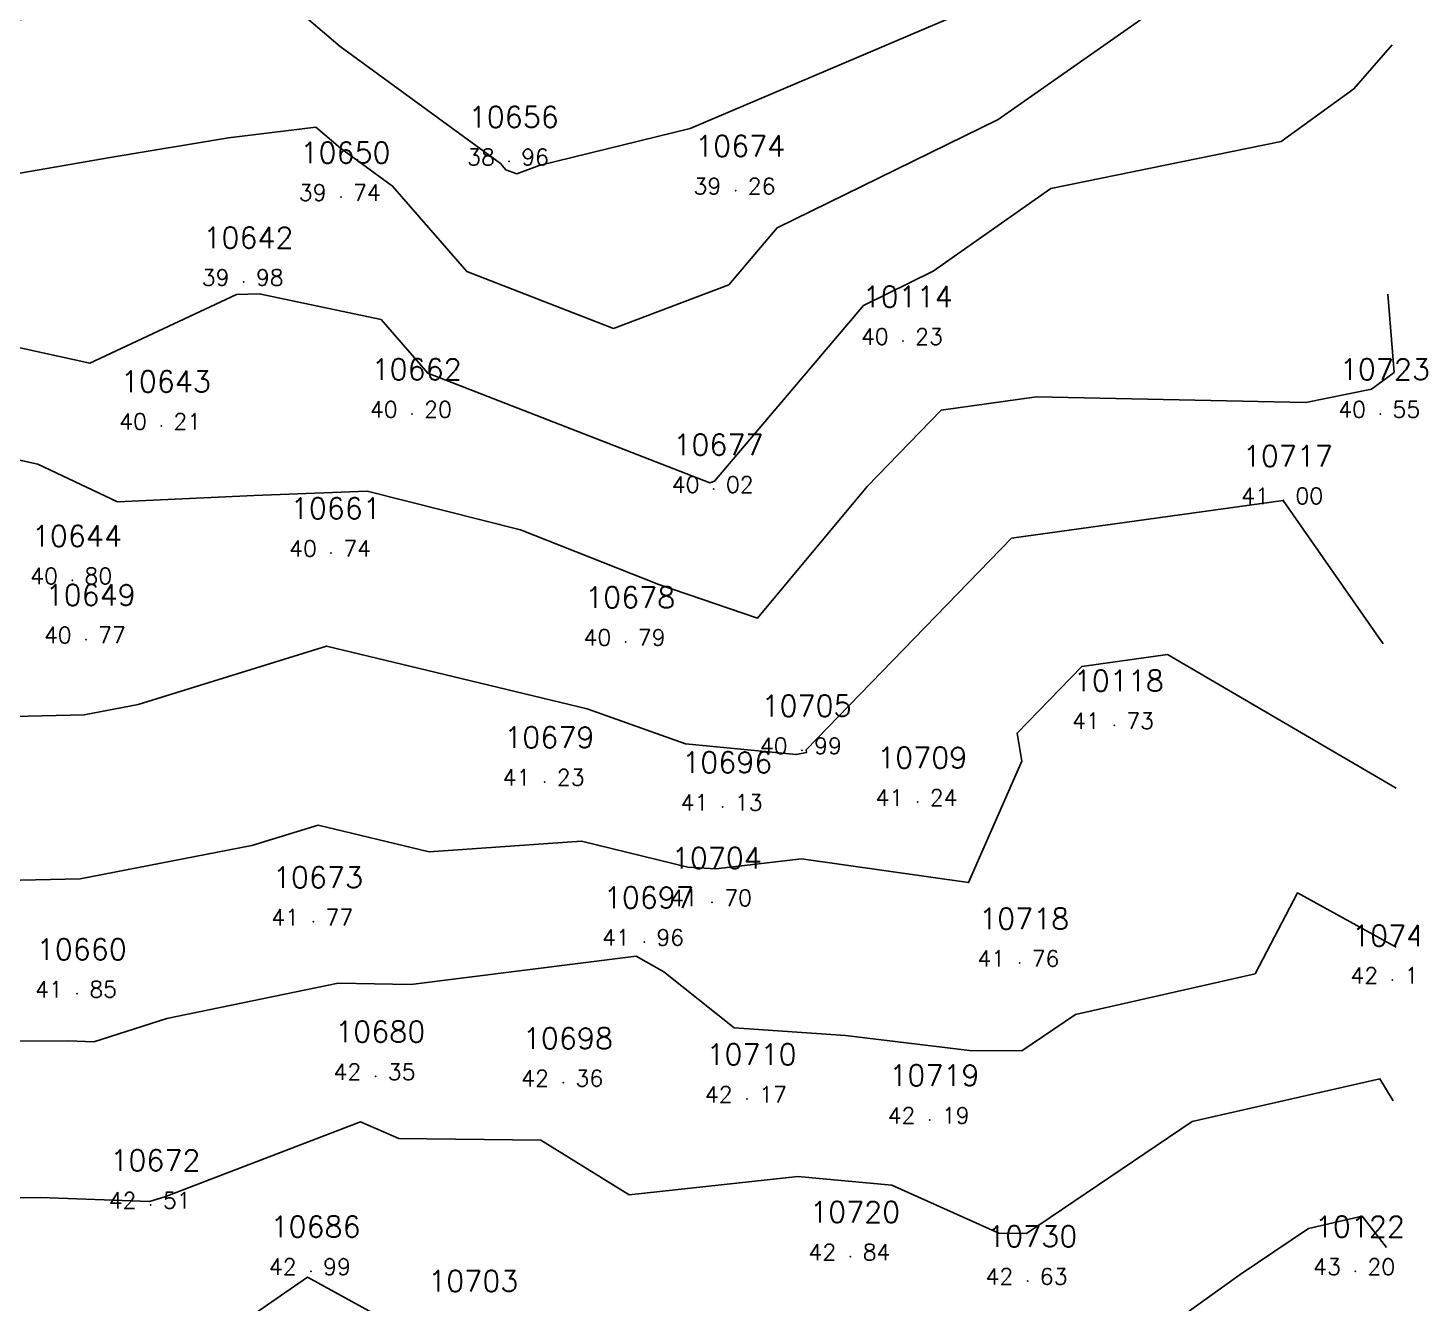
# Model space of a CAD drawing. Header units: millimetres. Extents: x 1412565 to 1412813, y 4931476 to 4931699.
# Drawn here: x 1412650.24 to 1412667.34, y 4931665.79 to 4931681.56 of the extents above; entities that cross this region are included whole.
import ezdxf
from ezdxf.enums import TextEntityAlignment as Align

# ---------------------------------------------------------------- set-up
doc = ezdxf.new("R2010")
doc.units = ezdxf.units.MM
for name, color, linetype in [('CIVIL', 50, 'Continuous'), ('CIVIL-DRAW', 80, 'Continuous'), ('CIVIL-NONAME', 130, 'Continuous'), ('CIVIL-TEXT', 240, 'Continuous'), ('CIVIL-Z', 50, 'Continuous'), ('Tcontours0', 7, 'Continuous'), ('Tcontours1', 7, 'Continuous'), ('Tcontours2', 7, 'Continuous')]:
    doc.layers.add(name, color=color, linetype=linetype)
doc.styles.add('CIVILCADMAIN', font='TXT.SHX')
doc.styles.get("Standard").update_dxf_attribs({"font": 'arial.ttf'})

# ---------------------------------------------------------------- blocks, each defined once
blk = doc.blocks.new('CIVIL-ZZ')
at = {"layer": 'CIVIL-DRAW'}
blk.add_point((0, 0), dxfattribs=at)
at = {"layer": 'CIVIL-NONAME'}
blk.add_attdef('NAME', text='', height=1.8, dxfattribs=at).set_placement((0, 2.1), align=Align.CENTER)
at = {"layer": 'CIVIL-TEXT', "flags": 8}
blk.add_attdef('TEXT', text='', height=2, dxfattribs=at).set_placement((0.2, -3.3), align=Align.CENTER)
at = {"layer": 'CIVIL-Z'}
blk.add_attdef('Z1', text='', height=1.6, dxfattribs=at).set_placement((-0.75, -0.225), align=Align.RIGHT)
blk.add_attdef('Z2', (0.75, -0.225), '', height=1.6, dxfattribs=at)

msp = doc.modelspace()

# ---------------------------------------------------------------- linework, layer by layer
at = {"layer": 'Tcontours0', "elevation": 40}
msp.add_lwpolyline([(1412647.892, 4931678.101), (1412651.007, 4931677.417), (1412652.821, 4931678.265), (1412653.099, 4931678.272), (1412654.607, 4931677.955), (1412655.184, 4931677.293), (1412658.672, 4931675.936), (1412658.727, 4931675.957), (1412660.569, 4931678.131), (1412661.431, 4931678.553), (1412662.886, 4931679.575), (1412665.734, 4931680.156), (1412666.632, 4931680.808), (1412667.107, 4931681.351)], dxfattribs=at)
at = {"layer": 'Tcontours1'}
for points, elevation in [([(1412649.536, 4931681.563), (1412652.527, 4931682.056), (1412653.161, 4931682.134), (1412654.101, 4931681.331), (1412656.083, 4931679.887), (1412656.151, 4931679.809), (1412656.285, 4931679.757), (1412656.563, 4931679.862), (1412658.427, 4931680.32), (1412662.666, 4931682.123), (1412663.042, 4931682.307), (1412663.171, 4931682.398), (1412664.14, 4931684.45), (1412666.973, 4931684.212)], 39), ([(1412649.37, 4931673.033), (1412650.937, 4931673.067), (1412651.606, 4931673.197), (1412653.934, 4931673.919), (1412655.391, 4931673.568), (1412657.153, 4931673.144), (1412658.371, 4931672.71), (1412659.74, 4931672.58), (1412659.867, 4931672.604), (1412659.862, 4931672.634), (1412662.4, 4931675.252), (1412665.76, 4931675.72), (1412666.996, 4931673.945)], 41), ([(1412647.561, 4931669.02), (1412650.745, 4931669.039), (1412651.057, 4931669.027), (1412651.957, 4931669.314), (1412654.075, 4931669.753), (1412654.975, 4931669.734), (1412657.76, 4931670.086), (1412658.102, 4931669.89), (1412658.974, 4931669.199), (1412660.347, 4931669.103), (1412661.88, 4931668.917), (1412662.528, 4931668.916), (1412663.192, 4931669.365), (1412665.412, 4931669.867), (1412665.935, 4931670.866), (1412667.155, 4931670.196)], 42), ([(1412663.786, 4931665.113), (1412665.229, 4931666.148), (1412666.074, 4931666.719), (1412666.737, 4931666.869), (1412667.037, 4931666.484)], 43), ([(1412652.323, 4931665.163), (1412653.697, 4931666.114), (1412655.177, 4931665.303)], 43)]:
    msp.add_lwpolyline(points, dxfattribs=dict(at, elevation=elevation))
at = {"layer": 'Tcontours2'}
for points, elevation in [([(1412649.877, 4931679.722), (1412651.257, 4931679.959), (1412652.723, 4931680.201), (1412653.802, 4931680.334), (1412654.107, 4931680.074), (1412654.75, 4931679.605), (1412655.667, 4931678.551), (1412657.479, 4931677.847), (1412658.905, 4931678.385), (1412659.502, 4931679.09), (1412662.236, 4931680.43), (1412664.517, 4931682.031), (1412664.814, 4931682.658), (1412666.202, 4931683.025), (1412667.083, 4931683.514)], 39.5), ([(1412648.373, 4931676.606), (1412650.364, 4931676.169), (1412651.349, 4931675.701), (1412653.039, 4931675.781), (1412654.434, 4931675.834), (1412656.332, 4931675.356), (1412658.041, 4931674.682), (1412659.259, 4931674.262), (1412660.616, 4931675.892), (1412661.53, 4931676.835), (1412662.708, 4931676.999), (1412666.038, 4931676.931), (1412666.849, 4931677.096), (1412667.132, 4931677.302), (1412667.053, 4931678.269)], 40.5), ([(1412646.834, 4931670.95), (1412650.886, 4931671.039), (1412653.011, 4931671.452), (1412653.828, 4931671.705), (1412655.2, 4931671.375), (1412657.085, 4931671.508), (1412658.398, 4931671.186), (1412658.746, 4931671.164), (1412659.804, 4931671.289), (1412661.87, 4931670.995), (1412662.529, 4931672.494), (1412662.47, 4931672.844), (1412663.27, 4931673.668), (1412664.328, 4931673.816), (1412667.157, 4931672.163)], 41.5), ([(1412648.743, 4931667.092), (1412650.397, 4931667.102), (1412651.746, 4931667.05), (1412651.934, 4931667.109), (1412654.352, 4931668.035), (1412654.828, 4931667.83), (1412656.582, 4931667.808), (1412657.675, 4931667.135), (1412659.76, 4931667.36), (1412660.923, 4931667.254), (1412662.242, 4931666.658), (1412662.585, 4931666.657), (1412664.633, 4931668.042), (1412666.954, 4931668.567), (1412667.117, 4931668.295)], 42.5)]:
    msp.add_lwpolyline(points, dxfattribs=dict(at, elevation=elevation))

# ---------------------------------------------------------------- block references
at = {"layer": 'CIVIL'}
ref = msp.add_blockref('CIVIL-ZZ', (1412656.19, 4931679.91, 38.96), dxfattribs=dict(at, xscale=0.2, yscale=0.2))
ref.add_attrib('Z2', '96', (1412656.34, 4931679.865), dxfattribs={"layer": 'CIVIL-Z', "height": 0.2, "style": 'CIVILCADMAIN'})
ref.add_attrib('Z1', '38', (1412655.67, 4931679.865), dxfattribs={"layer": 'CIVIL-Z', "height": 0.2, "style": 'CIVILCADMAIN'})
ref.add_attrib('NAME', '10656', (1412655.69, 4931680.33), dxfattribs={"layer": 'CIVIL-NONAME', "height": 0.26, "style": 'CIVILCADMAIN'})
ref = msp.add_blockref('CIVIL-ZZ', (1412654.11, 4931679.47, 39.74), dxfattribs=dict(at, xscale=0.2, yscale=0.2))
ref.add_attrib('Z2', '74', (1412654.26, 4931679.425), dxfattribs={"layer": 'CIVIL-Z', "height": 0.2, "style": 'CIVILCADMAIN'})
ref.add_attrib('Z1', '39', (1412653.59, 4931679.425), dxfattribs={"layer": 'CIVIL-Z', "height": 0.2, "style": 'CIVILCADMAIN'})
ref.add_attrib('NAME', '10650', (1412653.61, 4931679.89), dxfattribs={"layer": 'CIVIL-NONAME', "height": 0.26, "style": 'CIVILCADMAIN'})
ref = msp.add_blockref('CIVIL-ZZ', (1412658.99, 4931679.55, 39.26), dxfattribs=dict(at, xscale=0.2, yscale=0.2))
ref.add_attrib('Z2', '26', (1412659.14, 4931679.505), dxfattribs={"layer": 'CIVIL-Z', "height": 0.2, "style": 'CIVILCADMAIN'})
ref.add_attrib('Z1', '39', (1412658.47, 4931679.505), dxfattribs={"layer": 'CIVIL-Z', "height": 0.2, "style": 'CIVILCADMAIN'})
ref.add_attrib('NAME', '10674', (1412658.49, 4931679.97), dxfattribs={"layer": 'CIVIL-NONAME', "height": 0.26, "style": 'CIVILCADMAIN'})
ref = msp.add_blockref('CIVIL-ZZ', (1412652.91, 4931678.42, 39.98), dxfattribs=dict(at, xscale=0.2, yscale=0.2))
ref.add_attrib('Z2', '98', (1412653.06, 4931678.375), dxfattribs={"layer": 'CIVIL-Z', "height": 0.2, "style": 'CIVILCADMAIN'})
ref.add_attrib('Z1', '39', (1412652.39, 4931678.375), dxfattribs={"layer": 'CIVIL-Z', "height": 0.2, "style": 'CIVILCADMAIN'})
ref.add_attrib('NAME', '10642', (1412652.41, 4931678.84), dxfattribs={"layer": 'CIVIL-NONAME', "height": 0.26, "style": 'CIVILCADMAIN'})
ref = msp.add_blockref('CIVIL-ZZ', (1412661.06, 4931677.69, 40.23), dxfattribs=dict(at, xscale=0.2, yscale=0.2))
ref.add_attrib('Z2', '23', (1412661.21, 4931677.645), dxfattribs={"layer": 'CIVIL-Z', "height": 0.2, "style": 'CIVILCADMAIN'})
ref.add_attrib('Z1', '40', (1412660.54, 4931677.645), dxfattribs={"layer": 'CIVIL-Z', "height": 0.2, "style": 'CIVILCADMAIN'})
ref.add_attrib('NAME', '10114', (1412660.56, 4931678.11), dxfattribs={"layer": 'CIVIL-NONAME', "height": 0.26, "style": 'CIVILCADMAIN'})
ref = msp.add_blockref('CIVIL-ZZ', (1412654.99, 4931676.79, 40.2), dxfattribs=dict(at, xscale=0.2, yscale=0.2))
ref.add_attrib('Z2', '20', (1412655.14, 4931676.745), dxfattribs={"layer": 'CIVIL-Z', "height": 0.2, "style": 'CIVILCADMAIN'})
ref.add_attrib('Z1', '40', (1412654.47, 4931676.745), dxfattribs={"layer": 'CIVIL-Z', "height": 0.2, "style": 'CIVILCADMAIN'})
ref.add_attrib('NAME', '10662', (1412654.49, 4931677.21), dxfattribs={"layer": 'CIVIL-NONAME', "height": 0.26, "style": 'CIVILCADMAIN'})
ref = msp.add_blockref('CIVIL-ZZ', (1412666.96, 4931676.79, 40.55), dxfattribs=dict(at, xscale=0.2, yscale=0.2))
ref.add_attrib('Z2', '55', (1412667.11, 4931676.745), dxfattribs={"layer": 'CIVIL-Z', "height": 0.2, "style": 'CIVILCADMAIN'})
ref.add_attrib('Z1', '40', (1412666.44, 4931676.745), dxfattribs={"layer": 'CIVIL-Z', "height": 0.2, "style": 'CIVILCADMAIN'})
ref.add_attrib('NAME', '10723', (1412666.46, 4931677.21), dxfattribs={"layer": 'CIVIL-NONAME', "height": 0.26, "style": 'CIVILCADMAIN'})
ref = msp.add_blockref('CIVIL-ZZ', (1412651.89, 4931676.64, 40.21), dxfattribs=dict(at, xscale=0.2, yscale=0.2))
ref.add_attrib('Z2', '21', (1412652.04, 4931676.595), dxfattribs={"layer": 'CIVIL-Z', "height": 0.2, "style": 'CIVILCADMAIN'})
ref.add_attrib('Z1', '40', (1412651.37, 4931676.595), dxfattribs={"layer": 'CIVIL-Z', "height": 0.2, "style": 'CIVILCADMAIN'})
ref.add_attrib('NAME', '10643', (1412651.39, 4931677.06), dxfattribs={"layer": 'CIVIL-NONAME', "height": 0.26, "style": 'CIVILCADMAIN'})
ref = msp.add_blockref('CIVIL-ZZ', (1412658.72, 4931675.86, 40.02), dxfattribs=dict(at, xscale=0.2, yscale=0.2))
ref.add_attrib('Z2', '02', (1412658.87, 4931675.815), dxfattribs={"layer": 'CIVIL-Z', "height": 0.2, "style": 'CIVILCADMAIN'})
ref.add_attrib('Z1', '40', (1412658.2, 4931675.815), dxfattribs={"layer": 'CIVIL-Z', "height": 0.2, "style": 'CIVILCADMAIN'})
ref.add_attrib('NAME', '10677', (1412658.22, 4931676.28), dxfattribs={"layer": 'CIVIL-NONAME', "height": 0.26, "style": 'CIVILCADMAIN'})
ref = msp.add_blockref('CIVIL-ZZ', (1412665.76, 4931675.72, 41), dxfattribs=dict(at, xscale=0.2, yscale=0.2))
ref.add_attrib('Z2', '00', (1412665.91, 4931675.675), dxfattribs={"layer": 'CIVIL-Z', "height": 0.2, "style": 'CIVILCADMAIN'})
ref.add_attrib('Z1', '41', (1412665.24, 4931675.675), dxfattribs={"layer": 'CIVIL-Z', "height": 0.2, "style": 'CIVILCADMAIN'})
ref.add_attrib('NAME', '10717', (1412665.26, 4931676.14), dxfattribs={"layer": 'CIVIL-NONAME', "height": 0.26, "style": 'CIVILCADMAIN'})
ref = msp.add_blockref('CIVIL-ZZ', (1412653.99, 4931675.07, 40.74), dxfattribs=dict(at, xscale=0.2, yscale=0.2))
ref.add_attrib('Z2', '74', (1412654.14, 4931675.025), dxfattribs={"layer": 'CIVIL-Z', "height": 0.2, "style": 'CIVILCADMAIN'})
ref.add_attrib('Z1', '40', (1412653.47, 4931675.025), dxfattribs={"layer": 'CIVIL-Z', "height": 0.2, "style": 'CIVILCADMAIN'})
ref.add_attrib('NAME', '10661', (1412653.49, 4931675.49), dxfattribs={"layer": 'CIVIL-NONAME', "height": 0.26, "style": 'CIVILCADMAIN'})
ref = msp.add_blockref('CIVIL-ZZ', (1412650.79, 4931674.73, 40.8), dxfattribs=dict(at, xscale=0.2, yscale=0.2))
ref.add_attrib('Z2', '80', (1412650.94, 4931674.685), dxfattribs={"layer": 'CIVIL-Z', "height": 0.2, "style": 'CIVILCADMAIN'})
ref.add_attrib('Z1', '40', (1412650.27, 4931674.685), dxfattribs={"layer": 'CIVIL-Z', "height": 0.2, "style": 'CIVILCADMAIN'})
ref.add_attrib('NAME', '10644', (1412650.29, 4931675.15), dxfattribs={"layer": 'CIVIL-NONAME', "height": 0.26, "style": 'CIVILCADMAIN'})
ref = msp.add_blockref('CIVIL-ZZ', (1412650.96, 4931674, 40.77), dxfattribs=dict(at, xscale=0.2, yscale=0.2))
ref.add_attrib('Z2', '77', (1412651.11, 4931673.955), dxfattribs={"layer": 'CIVIL-Z', "height": 0.2, "style": 'CIVILCADMAIN'})
ref.add_attrib('Z1', '40', (1412650.44, 4931673.955), dxfattribs={"layer": 'CIVIL-Z', "height": 0.2, "style": 'CIVILCADMAIN'})
ref.add_attrib('NAME', '10649', (1412650.46, 4931674.42), dxfattribs={"layer": 'CIVIL-NONAME', "height": 0.26, "style": 'CIVILCADMAIN'})
ref = msp.add_blockref('CIVIL-ZZ', (1412657.63, 4931673.97, 40.79), dxfattribs=dict(at, xscale=0.2, yscale=0.2))
ref.add_attrib('Z2', '79', (1412657.78, 4931673.925), dxfattribs={"layer": 'CIVIL-Z', "height": 0.2, "style": 'CIVILCADMAIN'})
ref.add_attrib('Z1', '40', (1412657.11, 4931673.925), dxfattribs={"layer": 'CIVIL-Z', "height": 0.2, "style": 'CIVILCADMAIN'})
ref.add_attrib('NAME', '10678', (1412657.13, 4931674.39), dxfattribs={"layer": 'CIVIL-NONAME', "height": 0.26, "style": 'CIVILCADMAIN'})
ref = msp.add_blockref('CIVIL-ZZ', (1412663.67, 4931672.94, 41.73), dxfattribs=dict(at, xscale=0.2, yscale=0.2))
ref.add_attrib('Z2', '73', (1412663.82, 4931672.895), dxfattribs={"layer": 'CIVIL-Z', "height": 0.2, "style": 'CIVILCADMAIN'})
ref.add_attrib('Z1', '41', (1412663.15, 4931672.895), dxfattribs={"layer": 'CIVIL-Z', "height": 0.2, "style": 'CIVILCADMAIN'})
ref.add_attrib('NAME', '10118', (1412663.17, 4931673.36), dxfattribs={"layer": 'CIVIL-NONAME', "height": 0.26, "style": 'CIVILCADMAIN'})
ref = msp.add_blockref('CIVIL-ZZ', (1412659.81, 4931672.63, 40.99), dxfattribs=dict(at, xscale=0.2, yscale=0.2))
ref.add_attrib('Z2', '99', (1412659.96, 4931672.585), dxfattribs={"layer": 'CIVIL-Z', "height": 0.2, "style": 'CIVILCADMAIN'})
ref.add_attrib('Z1', '40', (1412659.29, 4931672.585), dxfattribs={"layer": 'CIVIL-Z', "height": 0.2, "style": 'CIVILCADMAIN'})
ref.add_attrib('NAME', '10705', (1412659.31, 4931673.05), dxfattribs={"layer": 'CIVIL-NONAME', "height": 0.26, "style": 'CIVILCADMAIN'})
ref = msp.add_blockref('CIVIL-ZZ', (1412656.63, 4931672.24, 41.23), dxfattribs=dict(at, xscale=0.2, yscale=0.2))
ref.add_attrib('Z2', '23', (1412656.78, 4931672.195), dxfattribs={"layer": 'CIVIL-Z', "height": 0.2, "style": 'CIVILCADMAIN'})
ref.add_attrib('Z1', '41', (1412656.11, 4931672.195), dxfattribs={"layer": 'CIVIL-Z', "height": 0.2, "style": 'CIVILCADMAIN'})
ref.add_attrib('NAME', '10679', (1412656.13, 4931672.66), dxfattribs={"layer": 'CIVIL-NONAME', "height": 0.26, "style": 'CIVILCADMAIN'})
ref = msp.add_blockref('CIVIL-ZZ', (1412658.83, 4931671.93, 41.13), dxfattribs=dict(at, xscale=0.2, yscale=0.2))
ref.add_attrib('Z2', '13', (1412658.98, 4931671.885), dxfattribs={"layer": 'CIVIL-Z', "height": 0.2, "style": 'CIVILCADMAIN'})
ref.add_attrib('Z1', '41', (1412658.31, 4931671.885), dxfattribs={"layer": 'CIVIL-Z', "height": 0.2, "style": 'CIVILCADMAIN'})
ref.add_attrib('NAME', '10696', (1412658.33, 4931672.35), dxfattribs={"layer": 'CIVIL-NONAME', "height": 0.26, "style": 'CIVILCADMAIN'})
ref = msp.add_blockref('CIVIL-ZZ', (1412661.24, 4931671.99, 41.24), dxfattribs=dict(at, xscale=0.2, yscale=0.2))
ref.add_attrib('Z2', '24', (1412661.39, 4931671.945), dxfattribs={"layer": 'CIVIL-Z', "height": 0.2, "style": 'CIVILCADMAIN'})
ref.add_attrib('Z1', '41', (1412660.72, 4931671.945), dxfattribs={"layer": 'CIVIL-Z', "height": 0.2, "style": 'CIVILCADMAIN'})
ref.add_attrib('NAME', '10709', (1412660.74, 4931672.41), dxfattribs={"layer": 'CIVIL-NONAME', "height": 0.26, "style": 'CIVILCADMAIN'})
ref = msp.add_blockref('CIVIL-ZZ', (1412658.7, 4931670.75, 41.7), dxfattribs=dict(at, xscale=0.2, yscale=0.2))
ref.add_attrib('Z2', '70', (1412658.85, 4931670.705), dxfattribs={"layer": 'CIVIL-Z', "height": 0.2, "style": 'CIVILCADMAIN'})
ref.add_attrib('Z1', '41', (1412658.18, 4931670.705), dxfattribs={"layer": 'CIVIL-Z', "height": 0.2, "style": 'CIVILCADMAIN'})
ref.add_attrib('NAME', '10704', (1412658.2, 4931671.17), dxfattribs={"layer": 'CIVIL-NONAME', "height": 0.26, "style": 'CIVILCADMAIN'})
ref = msp.add_blockref('CIVIL-ZZ', (1412653.77, 4931670.51, 41.77), dxfattribs=dict(at, xscale=0.2, yscale=0.2))
ref.add_attrib('Z2', '77', (1412653.92, 4931670.465), dxfattribs={"layer": 'CIVIL-Z', "height": 0.2, "style": 'CIVILCADMAIN'})
ref.add_attrib('Z1', '41', (1412653.25, 4931670.465), dxfattribs={"layer": 'CIVIL-Z', "height": 0.2, "style": 'CIVILCADMAIN'})
ref.add_attrib('NAME', '10673', (1412653.27, 4931670.93), dxfattribs={"layer": 'CIVIL-NONAME', "height": 0.26, "style": 'CIVILCADMAIN'})
ref = msp.add_blockref('CIVIL-ZZ', (1412657.86, 4931670.26, 41.96), dxfattribs=dict(at, xscale=0.2, yscale=0.2))
ref.add_attrib('Z2', '96', (1412658.01, 4931670.215), dxfattribs={"layer": 'CIVIL-Z', "height": 0.2, "style": 'CIVILCADMAIN'})
ref.add_attrib('Z1', '41', (1412657.34, 4931670.215), dxfattribs={"layer": 'CIVIL-Z', "height": 0.2, "style": 'CIVILCADMAIN'})
ref.add_attrib('NAME', '10697', (1412657.36, 4931670.68), dxfattribs={"layer": 'CIVIL-NONAME', "height": 0.26, "style": 'CIVILCADMAIN'})
ref = msp.add_blockref('CIVIL-ZZ', (1412662.5, 4931670, 41.76), dxfattribs=dict(at, xscale=0.2, yscale=0.2))
ref.add_attrib('Z2', '76', (1412662.65, 4931669.955), dxfattribs={"layer": 'CIVIL-Z', "height": 0.2, "style": 'CIVILCADMAIN'})
ref.add_attrib('Z1', '41', (1412661.98, 4931669.955), dxfattribs={"layer": 'CIVIL-Z', "height": 0.2, "style": 'CIVILCADMAIN'})
ref.add_attrib('NAME', '10718', (1412662, 4931670.42), dxfattribs={"layer": 'CIVIL-NONAME', "height": 0.26, "style": 'CIVILCADMAIN'})
ref = msp.add_blockref('CIVIL-ZZ', (1412667.11, 4931669.79, 42.14), dxfattribs=dict(at, xscale=0.2, yscale=0.2))
ref.add_attrib('Z2', '14', (1412667.26, 4931669.745), dxfattribs={"layer": 'CIVIL-Z', "height": 0.2, "style": 'CIVILCADMAIN'})
ref.add_attrib('Z1', '42', (1412666.59, 4931669.745), dxfattribs={"layer": 'CIVIL-Z', "height": 0.2, "style": 'CIVILCADMAIN'})
ref.add_attrib('NAME', '10740', (1412666.61, 4931670.21), dxfattribs={"layer": 'CIVIL-NONAME', "height": 0.26, "style": 'CIVILCADMAIN'})
ref = msp.add_blockref('CIVIL-ZZ', (1412650.85, 4931669.62, 41.85), dxfattribs=dict(at, xscale=0.2, yscale=0.2))
ref.add_attrib('Z2', '85', (1412651, 4931669.575), dxfattribs={"layer": 'CIVIL-Z', "height": 0.2, "style": 'CIVILCADMAIN'})
ref.add_attrib('Z1', '41', (1412650.33, 4931669.575), dxfattribs={"layer": 'CIVIL-Z', "height": 0.2, "style": 'CIVILCADMAIN'})
ref.add_attrib('NAME', '10660', (1412650.35, 4931670.04), dxfattribs={"layer": 'CIVIL-NONAME', "height": 0.26, "style": 'CIVILCADMAIN'})
ref = msp.add_blockref('CIVIL-ZZ', (1412654.54, 4931668.6, 42.35), dxfattribs=dict(at, xscale=0.2, yscale=0.2))
ref.add_attrib('Z2', '35', (1412654.69, 4931668.555), dxfattribs={"layer": 'CIVIL-Z', "height": 0.2, "style": 'CIVILCADMAIN'})
ref.add_attrib('Z1', '42', (1412654.02, 4931668.555), dxfattribs={"layer": 'CIVIL-Z', "height": 0.2, "style": 'CIVILCADMAIN'})
ref.add_attrib('NAME', '10680', (1412654.04, 4931669.02), dxfattribs={"layer": 'CIVIL-NONAME', "height": 0.26, "style": 'CIVILCADMAIN'})
ref = msp.add_blockref('CIVIL-ZZ', (1412656.86, 4931668.52, 42.36), dxfattribs=dict(at, xscale=0.2, yscale=0.2))
ref.add_attrib('Z2', '36', (1412657.01, 4931668.475), dxfattribs={"layer": 'CIVIL-Z', "height": 0.2, "style": 'CIVILCADMAIN'})
ref.add_attrib('Z1', '42', (1412656.34, 4931668.475), dxfattribs={"layer": 'CIVIL-Z', "height": 0.2, "style": 'CIVILCADMAIN'})
ref.add_attrib('NAME', '10698', (1412656.36, 4931668.94), dxfattribs={"layer": 'CIVIL-NONAME', "height": 0.26, "style": 'CIVILCADMAIN'})
ref = msp.add_blockref('CIVIL-ZZ', (1412659.13, 4931668.32, 42.17), dxfattribs=dict(at, xscale=0.2, yscale=0.2))
ref.add_attrib('Z2', '17', (1412659.28, 4931668.275), dxfattribs={"layer": 'CIVIL-Z', "height": 0.2, "style": 'CIVILCADMAIN'})
ref.add_attrib('Z1', '42', (1412658.61, 4931668.275), dxfattribs={"layer": 'CIVIL-Z', "height": 0.2, "style": 'CIVILCADMAIN'})
ref.add_attrib('NAME', '10710', (1412658.63, 4931668.74), dxfattribs={"layer": 'CIVIL-NONAME', "height": 0.26, "style": 'CIVILCADMAIN'})
ref = msp.add_blockref('CIVIL-ZZ', (1412661.39, 4931668.06, 42.19), dxfattribs=dict(at, xscale=0.2, yscale=0.2))
ref.add_attrib('Z2', '19', (1412661.54, 4931668.015), dxfattribs={"layer": 'CIVIL-Z', "height": 0.2, "style": 'CIVILCADMAIN'})
ref.add_attrib('Z1', '42', (1412660.87, 4931668.015), dxfattribs={"layer": 'CIVIL-Z', "height": 0.2, "style": 'CIVILCADMAIN'})
ref.add_attrib('NAME', '10719', (1412660.89, 4931668.48), dxfattribs={"layer": 'CIVIL-NONAME', "height": 0.26, "style": 'CIVILCADMAIN'})
ref = msp.add_blockref('CIVIL-ZZ', (1412651.76, 4931667.01, 42.51), dxfattribs=dict(at, xscale=0.2, yscale=0.2))
ref.add_attrib('Z2', '51', (1412651.91, 4931666.965), dxfattribs={"layer": 'CIVIL-Z', "height": 0.2, "style": 'CIVILCADMAIN'})
ref.add_attrib('Z1', '42', (1412651.24, 4931666.965), dxfattribs={"layer": 'CIVIL-Z', "height": 0.2, "style": 'CIVILCADMAIN'})
ref.add_attrib('NAME', '10672', (1412651.26, 4931667.43), dxfattribs={"layer": 'CIVIL-NONAME', "height": 0.26, "style": 'CIVILCADMAIN'})
ref = msp.add_blockref('CIVIL-ZZ', (1412660.41, 4931666.37, 42.84), dxfattribs=dict(at, xscale=0.2, yscale=0.2))
ref.add_attrib('Z2', '84', (1412660.56, 4931666.325), dxfattribs={"layer": 'CIVIL-Z', "height": 0.2, "style": 'CIVILCADMAIN'})
ref.add_attrib('Z1', '42', (1412659.89, 4931666.325), dxfattribs={"layer": 'CIVIL-Z', "height": 0.2, "style": 'CIVILCADMAIN'})
ref.add_attrib('NAME', '10720', (1412659.91, 4931666.79), dxfattribs={"layer": 'CIVIL-NONAME', "height": 0.26, "style": 'CIVILCADMAIN'})
ref = msp.add_blockref('CIVIL-ZZ', (1412653.74, 4931666.19, 42.99), dxfattribs=dict(at, xscale=0.2, yscale=0.2))
ref.add_attrib('Z2', '99', (1412653.89, 4931666.145), dxfattribs={"layer": 'CIVIL-Z', "height": 0.2, "style": 'CIVILCADMAIN'})
ref.add_attrib('Z1', '42', (1412653.22, 4931666.145), dxfattribs={"layer": 'CIVIL-Z', "height": 0.2, "style": 'CIVILCADMAIN'})
ref.add_attrib('NAME', '10686', (1412653.24, 4931666.61), dxfattribs={"layer": 'CIVIL-NONAME', "height": 0.26, "style": 'CIVILCADMAIN'})
ref = msp.add_blockref('CIVIL-ZZ', (1412662.6, 4931666.07, 42.63), dxfattribs=dict(at, xscale=0.2, yscale=0.2))
ref.add_attrib('Z2', '63', (1412662.75, 4931666.025), dxfattribs={"layer": 'CIVIL-Z', "height": 0.2, "style": 'CIVILCADMAIN'})
ref.add_attrib('Z1', '42', (1412662.08, 4931666.025), dxfattribs={"layer": 'CIVIL-Z', "height": 0.2, "style": 'CIVILCADMAIN'})
ref.add_attrib('NAME', '10730', (1412662.1, 4931666.49), dxfattribs={"layer": 'CIVIL-NONAME', "height": 0.26, "style": 'CIVILCADMAIN'})
ref = msp.add_blockref('CIVIL-ZZ', (1412666.65, 4931666.19, 43.2), dxfattribs=dict(at, xscale=0.2, yscale=0.2))
ref.add_attrib('Z2', '20', (1412666.8, 4931666.145), dxfattribs={"layer": 'CIVIL-Z', "height": 0.2, "style": 'CIVILCADMAIN'})
ref.add_attrib('Z1', '43', (1412666.13, 4931666.145), dxfattribs={"layer": 'CIVIL-Z', "height": 0.2, "style": 'CIVILCADMAIN'})
ref.add_attrib('NAME', '10122', (1412666.15, 4931666.61), dxfattribs={"layer": 'CIVIL-NONAME', "height": 0.26, "style": 'CIVILCADMAIN'})
ref = msp.add_blockref('CIVIL-ZZ', (1412655.69, 4931665.52, 42.95), dxfattribs=dict(at, xscale=0.2, yscale=0.2))
ref.add_attrib('Z2', '95', (1412655.84, 4931665.475), dxfattribs={"layer": 'CIVIL-Z', "height": 0.2, "style": 'CIVILCADMAIN'})
ref.add_attrib('Z1', '42', (1412655.17, 4931665.475), dxfattribs={"layer": 'CIVIL-Z', "height": 0.2, "style": 'CIVILCADMAIN'})
ref.add_attrib('NAME', '10703', (1412655.19, 4931665.94), dxfattribs={"layer": 'CIVIL-NONAME', "height": 0.26, "style": 'CIVILCADMAIN'})

doc.saveas('drawing.dxf')
